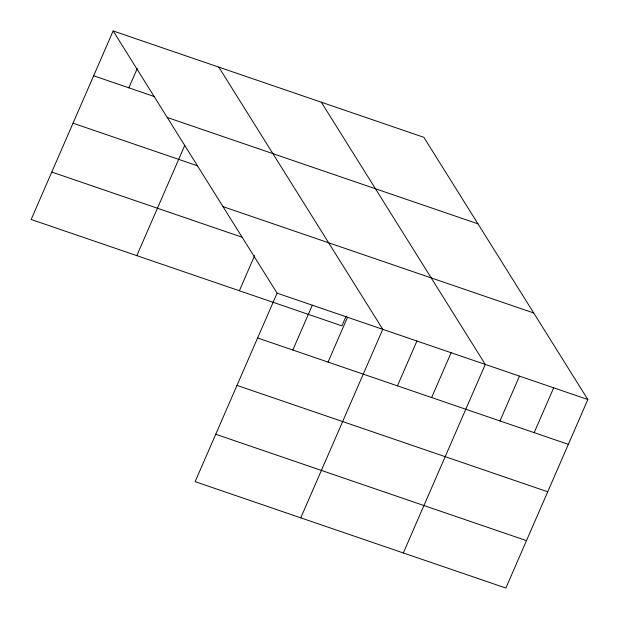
<?xml version="1.0" encoding="UTF-8"?>
<svg xmlns="http://www.w3.org/2000/svg" width="619" height="619" viewBox="0 0 619 619"><rect width="100%" height="100%" fill="white"/><g stroke="black" fill="none" stroke-linecap="round" stroke-linejoin="round"><path stroke-width="0.93" d="M113.138 30.95L277.095 293.151L195.124 481.675L505.862 588.05L587.841 399.526L423.876 137.325L113.138 30.95L31.159 219.474L341.905 325.849L346.106 316.193M128.86 87.836L137.271 68.492M136.814 255.647L184.787 145.318M239.36 290.744L254.633 255.624M292.826 350.029L312.316 305.206M328.039 362.084L347.53 317.261M300.772 517.84L382.751 329.316L218.786 67.115M397.437 385.846L416.927 341.015M431.621 397.545L451.112 352.722M403.317 552.945L485.296 364.421L321.331 102.22M499.982 420.943L519.473 376.12M534.166 432.65L553.657 387.819M93.647 75.773L154.146 96.487M167.246 117.478L477.984 223.846M73.027 123.196L197.569 165.83M222.987 206.622L533.733 312.997M51.779 172.059L241.99 237.17M277.095 293.151L587.841 399.526M257.605 337.974L568.35 444.349M236.984 385.397L547.73 491.772M215.745 434.252L526.483 540.627"/></g></svg>
